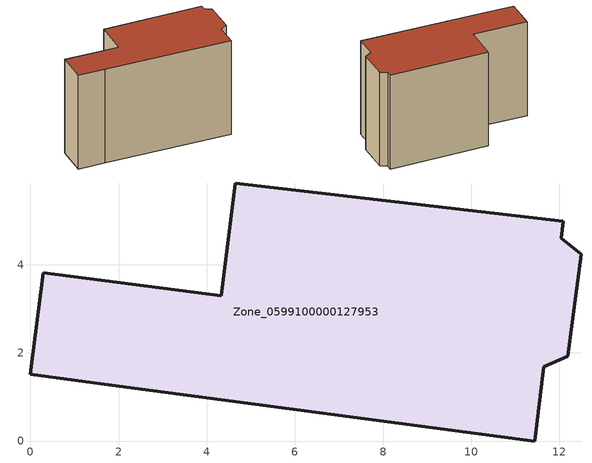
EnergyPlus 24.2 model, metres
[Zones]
Zone_0599100000127953
 floor ground (C_G): 12.08,4.99 12.04,4.6 12.49,4.24 12.19,1.92 11.65,1.68 11.44,0 2.01,1.24 0,1.52 0.29,3.82 4.33,3.3 4.65,5.85 z2.38
 wall outside (C_F): 4.33,3.3 0.29,3.82 0,1.52 2.01,1.24 11.44,0 11.65,1.68 12.19,1.92 12.49,4.24 12.04,4.6 12.08,4.99 4.65,5.85 4.33,3.3 z2.38:9.99
 roof outside (C_R): 12.04,4.6 12.08,4.99 4.65,5.85 4.33,3.3 0.29,3.82 0,1.52 2.01,1.24 11.44,0 11.65,1.68 12.19,1.92 12.49,4.24 z9.99
[BUILDING]
Pand.0599100000127953: North Axis=0; Terrain=City; Loads Convergence Tolerance Value=0.04; Temperature Convergence Tolerance Value=0.4; Solar Distribution=FullExterior; Maximum Number of Warmup Days=25; Minimum Number of Warmup Days=1
[Site:Location]
Rotterdam.The.Hague.AP_ZH_NLD Design_Conditions: Latitude=51.96; Longitude=4.45; Time Zone=1; Elevation=-4.5
[SITE:GROUNDTEMPERATURE:BUILDINGSURFACE]
18, 18, 18, 18, 18, 18, 18, 18, 18, 18, 18, 18
[MATERIAL] Thermal Absorptance=0.9; Solar Absorptance=0.7; Visible Absorptance=0.7
Name | Roughness | Thickness | Conductivity | Density | Specific Heat
G.TC.1946 | MediumSmooth | 0.15 | 1 | 540 | 1210
F.TC.1946 | Rough | 0.3 | 0.857143 | 1920 | 840
R.TC.1946 | MediumRough | 0.2 | 0.909091 | 1500 | 1000
[CONSTRUCTION]
C_G: G.TC.1946
C_F: F.TC.1946
C_R: R.TC.1946
[ZONE]
Zone_0599100000127953: Type=1; Multiplier=1; Ceiling Height=Autocalculate; Volume=Autocalculate; Floor Area=autocalculate; Part of Total Floor Area=Yes
[ZONEINFILTRATION:DESIGNFLOWRATE]
Infil_Zone_0599100000127953: Zone or ZoneList or Space or SpaceList=Zone_0599100000127953; Schedule=AlwaysOn; Design Flow Rate Calculation Method=Flow/Area; Flow Rate per Floor Area=0.003; Constant Term Coefficient=1; Temperature Term Coefficient=0; Velocity Term Coefficient=0; Velocity Squared Term Coefficient=0
[HVACTEMPLATE:ZONE:IDEALLOADSAIRSYSTEM]
Zone_0599100000127953: Maximum Heating Supply Air Temperature=50; Minimum Cooling Supply Air Temperature=13; Maximum Heating Supply Air Humidity Ratio=0.0156; Minimum Cooling Supply Air Humidity Ratio=0.0077; Heating Limit=NoLimit; Cooling Limit=NoLimit; Dehumidification Control Type=ConstantSensibleHeatRatio; Cooling Sensible Heat Ratio=0.7; Dehumidification Setpoint=60; Humidification Control Type=None; Humidification Setpoint=30; Outdoor Air Method=None; Outdoor Air Flow Rate per Person=0.00944; Outdoor Air Flow Rate per Zone Floor Area=0; Outdoor Air Flow Rate per Zone=0; Demand Controlled Ventilation Type=None; Outdoor Air Economizer Type=NoEconomizer; Heat Recovery Type=None; Sensible Heat Recovery Effectiveness=0.7; Latent Heat Recovery Effectiveness=0.65
[ZONECONTROL:THERMOSTAT]
ThermostatControl_Zone_0599100000127953: Zone or ZoneList=Zone_0599100000127953; Control Type Schedule=DualSetpointControlType; Control 1=Thermostat_Zone_0599100000127953; Temperature Difference Between Cutout And Setpoint=0
[THERMOSTATSETPOINT:DUALSETPOINT]
Thermostat_Zone_0599100000127953: Heating Setpoint Temperature Schedule=HeatingSetpoint_Zone_0599100000127953; Cooling Setpoint Temperature Schedule=CoolingSetpoint_Zone_0599100000127953
[SCHEDULE:COMPACT]
HeatingSetpoint_Zone_0599100000127953: Through: 12/31, For: AllDays, Until: 24:00, 21
CoolingSetpoint_Zone_0599100000127953: Through: 12/31, For: AllDays, Until: 24:00, 24
DualSetpointControlType: Through: 12/31, For: AllDays, Until: 24:00, 4
AlwaysOn: Through: 12/31, For: AllDays, Until: 24:00, 1
